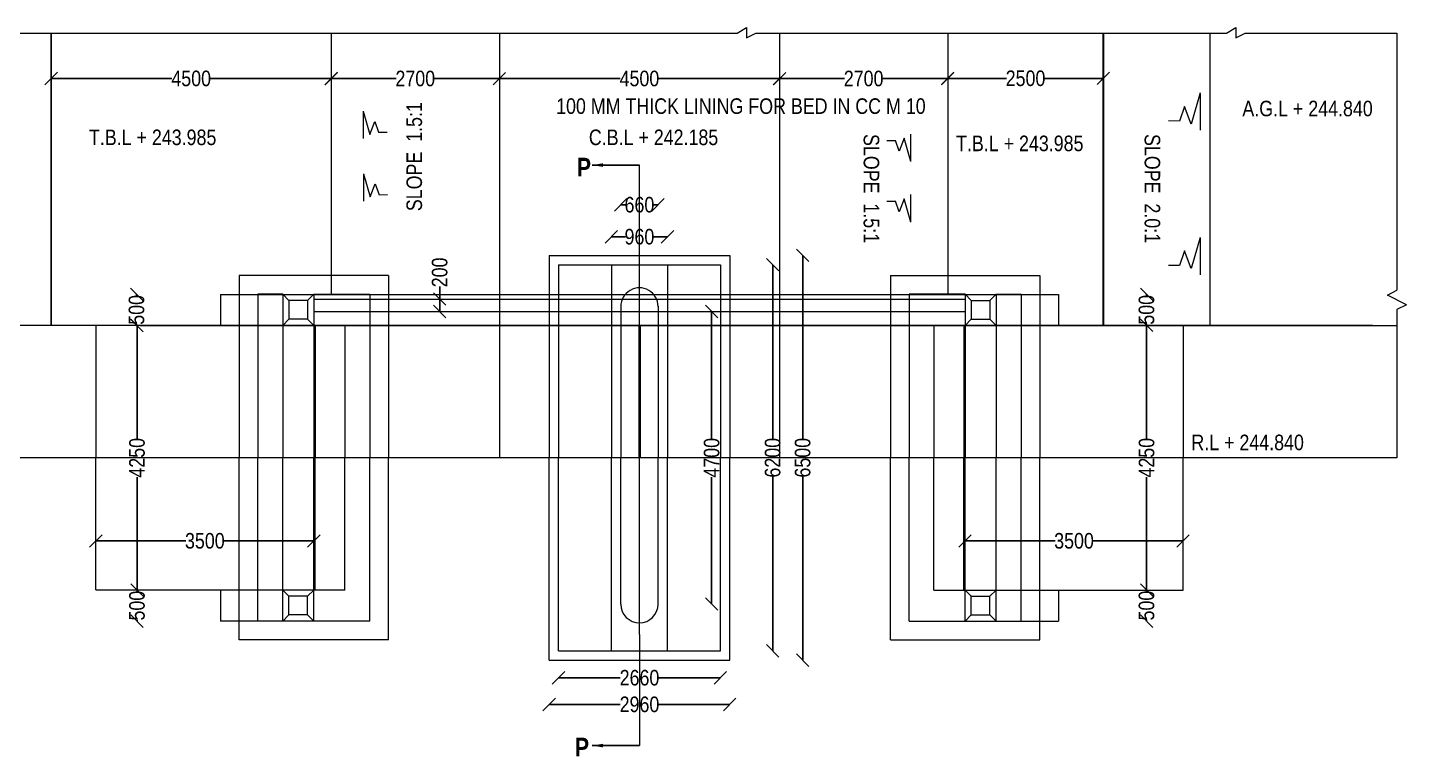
# Model space of a CAD drawing. Header units: millimetres. Extents: x 450481 to 511787, y -34722 to 10874.
# Drawn here: x 463968 to 486114, y -14082 to -2374 of the extents above; entities that cross this region are included whole.
import ezdxf

# ---------------------------------------------------------------- set-up
doc = ezdxf.new("R2010")
doc.units = ezdxf.units.MM
doc.header["$LTSCALE"] = 300
doc.header["$MEASUREMENT"] = 0
doc.layers.add('MAIN', color=7, linetype='Continuous')
doc.styles.add('ARIAL NARROW', font='ARIALN.TTF', dxfattribs={"height": 250})
doc.dimstyles.get("Standard").update_dxf_attribs({"dimtxt": 200, "dimasz": 200, "dimexe": 0.18, "dimexo": 0.0625, "dimgap": 0.09, "dimtad": 0, "dimdec": 0, "dimzin": 0, "dimdsep": 46, "dimtxsty": 'ARIAL NARROW', "dimcen": 0.0851, "dimdle": 0.1, "dimse1": 1, "dimse2": 1, "dimadec": 0, "dimazin": 0, "dimtfac": 1, "dimtdec": 0, "dimtofl": 0, "dimtmove": 0, "dimatfit": 3, "dimfxl": 1, "dimtolj": 1, "dimtzin": 0, "dimarcsym": 0})
doc.dimstyles.new('STANDARD$0', dxfattribs={"dimscale": 88.888889, "dimtxt": 0.02, "dimasz": 0.02, "dimexe": 0.05, "dimexo": 0.1, "dimgap": 0.002, "dimtad": 2, "dimdec": 0, "dimzin": 1, "dimdsep": 46, "dimtxsty": 'Standard', "dimcen": 0.09, "dimadec": 0, "dimazin": 0, "dimtfac": 1, "dimtdec": 4, "dimtofl": 0, "dimtmove": 0, "dimatfit": 3, "dimfxl": 1, "dimtolj": 1, "dimtzin": 1, "dimarcsym": 0})
doc.dimstyles.new('STANDARD$7', dxfattribs={"dimtxt": 2, "dimasz": 2, "dimexe": 1.25, "dimexo": 0.625, "dimtad": 1, "dimdec": 0, "dimlfac": 0.5, "dimdsep": 46, "dimtxsty": 'ARIAL NARROW', "dimcen": 2.5, "dimdle": 0.1, "dimse1": 1, "dimse2": 1, "dimadec": 0, "dimazin": 0, "dimtfac": 1, "dimtdec": 0, "dimtmove": 0, "dimatfit": 3, "dimfxl": 1, "dimtolj": 1, "dimtzin": 0, "dimarcsym": 0})

# ---------------------------------------------------------------- blocks, each defined once
blk = doc.blocks.new('_Oblique')
at = {"color": 0, "linetype": 'ByBlock', "lineweight": -2}
blk.add_line((-0.5, -0.5), (0.5, 0.5), dxfattribs=at)
blk = doc.blocks.new('*D26')
at = {"layer": 'Defpoints', "color": 0, "lineweight": 9, "transparency": 16777216}
for p in [(470164, -6735), (470587, -6735), (470164, -6935)]:
    blk.add_point(p, dxfattribs=at)
at = {"layer": 'MAIN', "color": 0, "lineweight": -2, "transparency": 16777216}
for p, q in [((470587, -6735), (470587, -6535)), ((470587, -6935), (470587, -6735))]:
    blk.add_line(p, q, dxfattribs=at)
at = {"layer": 'MAIN', "color": 0, "lineweight": -2, "transparency": 16777216, "xscale": 200, "yscale": 200, "zscale": 200}
for p, rotation in [((470587, -6735), 90), ((470587, -6935), 270)]:
    blk.add_blockref('_Oblique', p, dxfattribs=dict(at, rotation=rotation))
at = {"layer": 'MAIN', "color": 0, "lineweight": 9, "transparency": 16777216, "insert": (470587, -6307), "char_height": 250, "attachment_point": 5, "rotation": 90, "style": 'ARIAL NARROW'}
blk.add_mtext('\\A1;200', dxfattribs=at)
blk = doc.blocks.new('*D27')
at = {"layer": 'Defpoints', "color": 0, "lineweight": 9, "transparency": 16777216}
for p in [(479025, -9286), (482525, -9286), (479025, -10620)]:
    blk.add_point(p, dxfattribs=at)
at = {"layer": 'MAIN', "color": 0, "lineweight": -2, "transparency": 16777216}
for p, q in [((479025, -10620), (480470, -10620)), ((482526, -10620), (481081, -10620))]:
    blk.add_line(p, q, dxfattribs=at)
at = {"layer": 'MAIN', "color": 0, "lineweight": -2, "transparency": 16777216, "xscale": 200, "yscale": 200, "zscale": 200, "rotation": 180}
blk.add_blockref('_Oblique', (479025, -10620), dxfattribs=at)
at = {"layer": 'MAIN', "color": 0, "lineweight": -2, "transparency": 16777216, "xscale": 200, "yscale": 200, "zscale": 200}
blk.add_blockref('_Oblique', (482525, -10620), dxfattribs=at)
at = {"layer": 'MAIN', "color": 0, "lineweight": 9, "transparency": 16777216, "insert": (480775, -10620), "char_height": 250, "attachment_point": 5, "style": 'ARIAL NARROW'}
blk.add_mtext('\\A1;3500', dxfattribs=at)
blk = doc.blocks.new('*D28')
at = {"layer": 'Defpoints', "color": 0, "lineweight": 9, "transparency": 16777216}
for p in [(466083, -7160), (465726, -11410), (466083, -11410)]:
    blk.add_point(p, dxfattribs=at)
at = {"layer": 'MAIN', "color": 0, "lineweight": -2, "transparency": 16777216}
for p, q in [((465726, -7160), (465726, -8975)), ((465726, -11410), (465726, -9595))]:
    blk.add_line(p, q, dxfattribs=at)
at = {"layer": 'MAIN', "color": 0, "lineweight": -2, "transparency": 16777216, "xscale": 200, "yscale": 200, "zscale": 200}
for p, rotation in [((465726, -7160), 90), ((465726, -11410), 270)]:
    blk.add_blockref('_Oblique', p, dxfattribs=dict(at, rotation=rotation))
at = {"layer": 'MAIN', "color": 0, "lineweight": 9, "transparency": 16777216, "insert": (465726, -9285), "char_height": 250, "attachment_point": 5, "rotation": 90, "style": 'ARIAL NARROW'}
blk.add_mtext('\\A1;4250', dxfattribs=at)
blk = doc.blocks.new('*D29')
at = {"layer": 'Defpoints', "color": 0, "lineweight": 9, "transparency": 16777216}
for p in [(464569, -11410), (464569, -11910), (465726, -11910)]:
    blk.add_point(p, dxfattribs=at)
at = {"layer": 'MAIN', "color": 0, "lineweight": -2, "transparency": 16777216}
for p, q in [((465726, -11410), (465726, -11433)), ((465726, -11910), (465726, -11886))]:
    blk.add_line(p, q, dxfattribs=at)
at = {"layer": 'MAIN', "color": 0, "lineweight": -2, "transparency": 16777216, "xscale": 200, "yscale": 200, "zscale": 200}
for p, rotation in [((465726, -11410), 90), ((465726, -11910), 270)]:
    blk.add_blockref('_Oblique', p, dxfattribs=dict(at, rotation=rotation))
at = {"layer": 'MAIN', "color": 0, "lineweight": 9, "transparency": 16777216, "insert": (465726, -11660), "char_height": 250, "attachment_point": 5, "rotation": 90, "style": 'ARIAL NARROW'}
blk.add_mtext('\\A1;500', dxfattribs=at)
blk = doc.blocks.new('*D30')
at = {"layer": 'Defpoints', "color": 0, "lineweight": 9, "transparency": 16777216}
for p in [(464562, -6659), (464562, -7159), (465719, -7159)]:
    blk.add_point(p, dxfattribs=at)
at = {"layer": 'MAIN', "color": 0, "lineweight": -2, "transparency": 16777216}
for p, q in [((465719, -6659), (465719, -6683)), ((465719, -7159), (465719, -7135))]:
    blk.add_line(p, q, dxfattribs=at)
at = {"layer": 'MAIN', "color": 0, "lineweight": -2, "transparency": 16777216, "xscale": 200, "yscale": 200, "zscale": 200}
for p, rotation in [((465719, -6659), 90), ((465719, -7159), 270)]:
    blk.add_blockref('_Oblique', p, dxfattribs=dict(at, rotation=rotation))
at = {"layer": 'MAIN', "color": 0, "lineweight": 9, "transparency": 16777216, "insert": (465719, -6909), "char_height": 250, "attachment_point": 5, "rotation": 90, "style": 'ARIAL NARROW'}
blk.add_mtext('\\A1;500', dxfattribs=at)
blk = doc.blocks.new('*D31')
at = {"layer": 'Defpoints', "color": 0, "lineweight": 9, "transparency": 16777216}
for p in [(482298, -7159), (481941, -11409), (482298, -11409)]:
    blk.add_point(p, dxfattribs=at)
at = {"layer": 'MAIN', "color": 0, "lineweight": -2, "transparency": 16777216}
for p, q in [((481941, -7159), (481941, -8974)), ((481941, -11409), (481941, -9594))]:
    blk.add_line(p, q, dxfattribs=at)
at = {"layer": 'MAIN', "color": 0, "lineweight": -2, "transparency": 16777216, "xscale": 200, "yscale": 200, "zscale": 200}
for p, rotation in [((481941, -7159), 90), ((481941, -11409), 270)]:
    blk.add_blockref('_Oblique', p, dxfattribs=dict(at, rotation=rotation))
at = {"layer": 'MAIN', "color": 0, "lineweight": 9, "transparency": 16777216, "insert": (481941, -9284), "char_height": 250, "attachment_point": 5, "rotation": 90, "style": 'ARIAL NARROW'}
blk.add_mtext('\\A1;4250', dxfattribs=at)
blk = doc.blocks.new('*D32')
at = {"layer": 'Defpoints', "color": 0, "lineweight": 9, "transparency": 16777216}
for p in [(480782, -11409), (480782, -11909), (481940, -11909)]:
    blk.add_point(p, dxfattribs=at)
at = {"layer": 'MAIN', "color": 0, "lineweight": -2, "transparency": 16777216}
for p, q in [((481940, -11409), (481940, -11433)), ((481940, -11909), (481940, -11885))]:
    blk.add_line(p, q, dxfattribs=at)
at = {"layer": 'MAIN', "color": 0, "lineweight": -2, "transparency": 16777216, "xscale": 200, "yscale": 200, "zscale": 200}
for p, rotation in [((481940, -11409), 90), ((481940, -11909), 270)]:
    blk.add_blockref('_Oblique', p, dxfattribs=dict(at, rotation=rotation))
at = {"layer": 'MAIN', "color": 0, "lineweight": 9, "transparency": 16777216, "insert": (481940, -11659), "char_height": 250, "attachment_point": 5, "rotation": 90, "style": 'ARIAL NARROW'}
blk.add_mtext('\\A1;500', dxfattribs=at)
blk = doc.blocks.new('*D33')
at = {"layer": 'Defpoints', "color": 0, "lineweight": 9, "transparency": 16777216}
for p in [(480782, -6658), (480782, -7158), (481940, -7158)]:
    blk.add_point(p, dxfattribs=at)
at = {"layer": 'MAIN', "color": 0, "lineweight": -2, "transparency": 16777216}
for p, q in [((481940, -6658), (481940, -6682)), ((481940, -7159), (481940, -7135))]:
    blk.add_line(p, q, dxfattribs=at)
at = {"layer": 'MAIN', "color": 0, "lineweight": -2, "transparency": 16777216, "xscale": 200, "yscale": 200, "zscale": 200}
for p, rotation in [((481940, -6658), 90), ((481940, -7158), 270)]:
    blk.add_blockref('_Oblique', p, dxfattribs=dict(at, rotation=rotation))
at = {"layer": 'MAIN', "color": 0, "lineweight": 9, "transparency": 16777216, "insert": (481940, -6908), "char_height": 250, "attachment_point": 5, "rotation": 90, "style": 'ARIAL NARROW'}
blk.add_mtext('\\A1;500', dxfattribs=at)
blk = doc.blocks.new('*D34')
at = {"layer": 'Defpoints', "color": 0, "lineweight": 9, "transparency": 16777216}
for p in [(472496, -12386), (475096, -12386), (475096, -12819)]:
    blk.add_point(p, dxfattribs=at)
at = {"layer": 'MAIN', "color": 0, "lineweight": -2, "transparency": 16777216}
for p, q in [((472496, -12819), (473488, -12819)), ((475096, -12819), (474103, -12819))]:
    blk.add_line(p, q, dxfattribs=at)
at = {"layer": 'MAIN', "color": 0, "lineweight": -2, "transparency": 16777216, "xscale": 200, "yscale": 200, "zscale": 200, "rotation": 180}
blk.add_blockref('_Oblique', (472496, -12819), dxfattribs=at)
at = {"layer": 'MAIN', "color": 0, "lineweight": -2, "transparency": 16777216, "xscale": 200, "yscale": 200, "zscale": 200}
blk.add_blockref('_Oblique', (475096, -12819), dxfattribs=at)
at = {"layer": 'MAIN', "color": 0, "lineweight": 9, "transparency": 16777216, "insert": (473796, -12819), "char_height": 250, "attachment_point": 5, "style": 'ARIAL NARROW'}
blk.add_mtext('\\A1;2660', dxfattribs=at)
blk = doc.blocks.new('*D35')
at = {"layer": 'Defpoints', "color": 0, "lineweight": 9, "transparency": 16777216}
for p in [(472346, -12536), (475246, -12536), (475246, -13247)]:
    blk.add_point(p, dxfattribs=at)
at = {"layer": 'MAIN', "color": 0, "lineweight": -2, "transparency": 16777216}
for p, q in [((472346, -13247), (473488, -13247)), ((475246, -13247), (474103, -13247))]:
    blk.add_line(p, q, dxfattribs=at)
at = {"layer": 'MAIN', "color": 0, "lineweight": -2, "transparency": 16777216, "xscale": 200, "yscale": 200, "zscale": 200, "rotation": 180}
blk.add_blockref('_Oblique', (472346, -13247), dxfattribs=at)
at = {"layer": 'MAIN', "color": 0, "lineweight": -2, "transparency": 16777216, "xscale": 200, "yscale": 200, "zscale": 200}
blk.add_blockref('_Oblique', (475246, -13247), dxfattribs=at)
at = {"layer": 'MAIN', "color": 0, "lineweight": 9, "transparency": 16777216, "insert": (473796, -13247), "char_height": 250, "attachment_point": 5, "style": 'ARIAL NARROW'}
blk.add_mtext('\\A1;2960', dxfattribs=at)
blk = doc.blocks.new('*D36')
at = {"layer": 'Defpoints', "color": 0, "lineweight": 9, "transparency": 16777216}
for p in [(474599, -6935), (474299, -11635), (474955, -11635)]:
    blk.add_point(p, dxfattribs=at)
at = {"layer": 'MAIN', "color": 0, "lineweight": -2, "transparency": 16777216}
for p, q in [((474955, -6935), (474955, -8975)), ((474955, -11635), (474955, -9595))]:
    blk.add_line(p, q, dxfattribs=at)
at = {"layer": 'MAIN', "color": 0, "lineweight": -2, "transparency": 16777216, "xscale": 200, "yscale": 200, "zscale": 200}
for p, rotation in [((474955, -6935), 90), ((474955, -11635), 270)]:
    blk.add_blockref('_Oblique', p, dxfattribs=dict(at, rotation=rotation))
at = {"layer": 'MAIN', "color": 0, "lineweight": 9, "transparency": 16777216, "insert": (474955, -9285), "char_height": 250, "attachment_point": 5, "rotation": 90, "style": 'ARIAL NARROW'}
blk.add_mtext('\\A1;4700', dxfattribs=at)
blk = doc.blocks.new('*D37')
at = {"layer": 'Defpoints', "color": 0, "lineweight": 9, "transparency": 16777216}
for p in [(475395, -6184), (475396, -12385), (475935, -12385)]:
    blk.add_point(p, dxfattribs=at)
at = {"layer": 'MAIN', "color": 0, "lineweight": -2, "transparency": 16777216}
for p, q in [((475935, -6184), (475935, -8978)), ((475935, -12385), (475935, -9591))]:
    blk.add_line(p, q, dxfattribs=at)
at = {"layer": 'MAIN', "color": 0, "lineweight": -2, "transparency": 16777216, "xscale": 200, "yscale": 200, "zscale": 200}
for p, rotation in [((475935, -6184), 90), ((475935, -12385), 270)]:
    blk.add_blockref('_Oblique', p, dxfattribs=dict(at, rotation=rotation))
at = {"layer": 'MAIN', "color": 0, "lineweight": 9, "transparency": 16777216, "insert": (475935, -9284), "char_height": 250, "attachment_point": 5, "rotation": 90, "style": 'ARIAL NARROW'}
blk.add_mtext('\\A1;6200', dxfattribs=at)
blk = doc.blocks.new('*D38')
at = {"layer": 'Defpoints', "color": 0, "lineweight": 9, "transparency": 16777216}
for p in [(475545, -6034), (475546, -12535), (476417, -12535)]:
    blk.add_point(p, dxfattribs=at)
at = {"layer": 'MAIN', "color": 0, "lineweight": -2, "transparency": 16777216}
for p, q in [((476417, -6034), (476417, -8978)), ((476417, -12535), (476417, -9591))]:
    blk.add_line(p, q, dxfattribs=at)
at = {"layer": 'MAIN', "color": 0, "lineweight": -2, "transparency": 16777216, "xscale": 200, "yscale": 200, "zscale": 200}
for p, rotation in [((476417, -6034), 90), ((476417, -12535), 270)]:
    blk.add_blockref('_Oblique', p, dxfattribs=dict(at, rotation=rotation))
at = {"layer": 'MAIN', "color": 0, "lineweight": 9, "transparency": 16777216, "insert": (476417, -9284), "char_height": 250, "attachment_point": 5, "rotation": 90, "style": 'ARIAL NARROW'}
blk.add_mtext('\\A1;6500', dxfattribs=at)
blk = doc.blocks.new('*D39')
at = {"layer": 'Defpoints', "color": 0, "lineweight": 9, "transparency": 16777216}
for p in [(474245, -5735), (473345, -6185), (474245, -6185)]:
    blk.add_point(p, dxfattribs=at)
at = {"layer": 'MAIN', "color": 0, "lineweight": -2, "transparency": 16777216}
for p, q in [((473345, -5735), (473569, -5735)), ((474246, -5735), (474022, -5735))]:
    blk.add_line(p, q, dxfattribs=at)
at = {"layer": 'MAIN', "color": 0, "lineweight": -2, "transparency": 16777216, "xscale": 200, "yscale": 200, "zscale": 200, "rotation": 180}
blk.add_blockref('_Oblique', (473345, -5735), dxfattribs=at)
at = {"layer": 'MAIN', "color": 0, "lineweight": -2, "transparency": 16777216, "xscale": 200, "yscale": 200, "zscale": 200}
blk.add_blockref('_Oblique', (474245, -5735), dxfattribs=at)
at = {"layer": 'MAIN', "color": 0, "lineweight": 9, "transparency": 16777216, "insert": (473795, -5735), "char_height": 250, "attachment_point": 5, "style": 'ARIAL NARROW'}
blk.add_mtext('\\A1;960', dxfattribs=at)
blk = doc.blocks.new('*D52')
at = {"layer": 'Defpoints', "color": 0, "lineweight": 9, "transparency": 16777216}
for p in [(474095, -5221), (473495, -6855), (474095, -6935)]:
    blk.add_point(p, dxfattribs=at)
at = {"layer": 'MAIN', "color": 0, "lineweight": -2, "transparency": 16777216}
for p, q in [((473495, -5221), (473569, -5221)), ((474096, -5221), (474022, -5221))]:
    blk.add_line(p, q, dxfattribs=at)
at = {"layer": 'MAIN', "color": 0, "lineweight": -2, "transparency": 16777216, "xscale": 200, "yscale": 200, "zscale": 200, "rotation": 180}
blk.add_blockref('_Oblique', (473495, -5221), dxfattribs=at)
at = {"layer": 'MAIN', "color": 0, "lineweight": -2, "transparency": 16777216, "xscale": 200, "yscale": 200, "zscale": 200}
blk.add_blockref('_Oblique', (474095, -5221), dxfattribs=at)
at = {"layer": 'MAIN', "color": 0, "lineweight": 9, "transparency": 16777216, "insert": (473795, -5221), "char_height": 250, "attachment_point": 5, "style": 'ARIAL NARROW'}
blk.add_mtext('\\A1;660', dxfattribs=at)
blk = doc.blocks.new('*D47')
at = {"layer": 'Defpoints', "color": 0, "lineweight": 9, "transparency": 16777216}
for p in [(465065, -9286), (468565, -9286), (468565, -10620)]:
    blk.add_point(p, dxfattribs=at)
at = {"layer": 'MAIN', "color": 0, "lineweight": -2, "transparency": 16777216}
for p, q in [((465065, -10620), (466510, -10620)), ((468566, -10620), (467121, -10620))]:
    blk.add_line(p, q, dxfattribs=at)
at = {"layer": 'MAIN', "color": 0, "lineweight": -2, "transparency": 16777216, "xscale": 200, "yscale": 200, "zscale": 200, "rotation": 180}
blk.add_blockref('_Oblique', (465065, -10620), dxfattribs=at)
at = {"layer": 'MAIN', "color": 0, "lineweight": -2, "transparency": 16777216, "xscale": 200, "yscale": 200, "zscale": 200}
blk.add_blockref('_Oblique', (468565, -10620), dxfattribs=at)
at = {"layer": 'MAIN', "color": 0, "lineweight": 9, "transparency": 16777216, "insert": (466815, -10620), "char_height": 250, "attachment_point": 5, "style": 'ARIAL NARROW'}
blk.add_mtext('\\A1;3500', dxfattribs=at)
blk = doc.blocks.new('*D48')
at = {"layer": 'Defpoints', "color": 0, "lineweight": 9, "transparency": 16777216}
for p in [(471545, -3194), (476045, -3194), (476045, -3482)]:
    blk.add_point(p, dxfattribs=at)
at = {"layer": 'MAIN', "color": 0, "lineweight": -2, "transparency": 16777216}
for p, q in [((471545, -3194), (473485, -3194)), ((476046, -3194), (474105, -3194))]:
    blk.add_line(p, q, dxfattribs=at)
at = {"layer": 'MAIN', "color": 0, "lineweight": -2, "transparency": 16777216, "xscale": 200, "yscale": 200, "zscale": 200, "rotation": 180}
blk.add_blockref('_Oblique', (471545, -3194), dxfattribs=at)
at = {"layer": 'MAIN', "color": 0, "lineweight": -2, "transparency": 16777216, "xscale": 200, "yscale": 200, "zscale": 200}
blk.add_blockref('_Oblique', (476045, -3194), dxfattribs=at)
at = {"layer": 'MAIN', "color": 0, "lineweight": 9, "transparency": 16777216, "insert": (473795, -3194), "char_height": 250, "attachment_point": 5, "style": 'ARIAL NARROW'}
blk.add_mtext('\\A1;4500', dxfattribs=at)
blk = doc.blocks.new('*D49')
at = {"layer": 'Defpoints', "color": 0, "lineweight": 9, "transparency": 16777216}
for p in [(476046, -3194), (478746, -3194), (478746, -3194)]:
    blk.add_point(p, dxfattribs=at)
at = {"layer": 'MAIN', "color": 0, "lineweight": -2, "transparency": 16777216}
for p, q in [((476045, -3194), (477088, -3194)), ((478746, -3194), (477703, -3194))]:
    blk.add_line(p, q, dxfattribs=at)
at = {"layer": 'MAIN', "color": 0, "lineweight": -2, "transparency": 16777216, "xscale": 200, "yscale": 200, "zscale": 200, "rotation": 180}
blk.add_blockref('_Oblique', (476046, -3194), dxfattribs=at)
at = {"layer": 'MAIN', "color": 0, "lineweight": -2, "transparency": 16777216, "xscale": 200, "yscale": 200, "zscale": 200}
blk.add_blockref('_Oblique', (478746, -3194), dxfattribs=at)
at = {"layer": 'MAIN', "color": 0, "lineweight": 9, "transparency": 16777216, "insert": (477396, -3194), "char_height": 250, "attachment_point": 5, "style": 'ARIAL NARROW'}
blk.add_mtext('\\A1;2700', dxfattribs=at)
blk = doc.blocks.new('*D50')
at = {"layer": 'Defpoints', "color": 0, "lineweight": 9, "transparency": 16777216}
for p in [(478746, -3190), (481246, -3190), (481246, -3190)]:
    blk.add_point(p, dxfattribs=at)
at = {"layer": 'MAIN', "color": 0, "lineweight": -2, "transparency": 16777216}
for p, q in [((478745, -3190), (479688, -3190)), ((481246, -3190), (480303, -3190))]:
    blk.add_line(p, q, dxfattribs=at)
at = {"layer": 'MAIN', "color": 0, "lineweight": -2, "transparency": 16777216, "xscale": 200, "yscale": 200, "zscale": 200, "rotation": 180}
blk.add_blockref('_Oblique', (478746, -3190), dxfattribs=at)
at = {"layer": 'MAIN', "color": 0, "lineweight": -2, "transparency": 16777216, "xscale": 200, "yscale": 200, "zscale": 200}
blk.add_blockref('_Oblique', (481246, -3190), dxfattribs=at)
at = {"layer": 'MAIN', "color": 0, "lineweight": 9, "transparency": 16777216, "insert": (479996, -3190), "char_height": 250, "attachment_point": 5, "style": 'ARIAL NARROW'}
blk.add_mtext('\\A1;2500', dxfattribs=at)
blk = doc.blocks.new('*D51')
at = {"layer": 'Defpoints', "color": 0, "lineweight": 9, "transparency": 16777216}
for p in [(464347, -3193), (464347, -3193), (468846, -3193)]:
    blk.add_point(p, dxfattribs=at)
at = {"layer": 'MAIN', "color": 0, "lineweight": -2, "transparency": 16777216}
for p, q in [((464347, -3193), (466286, -3193)), ((468846, -3193), (466906, -3193))]:
    blk.add_line(p, q, dxfattribs=at)
at = {"layer": 'MAIN', "color": 0, "lineweight": -2, "transparency": 16777216, "xscale": 200, "yscale": 200, "zscale": 200, "rotation": 180}
blk.add_blockref('_Oblique', (464347, -3193), dxfattribs=at)
at = {"layer": 'MAIN', "color": 0, "lineweight": -2, "transparency": 16777216, "xscale": 200, "yscale": 200, "zscale": 200}
blk.add_blockref('_Oblique', (468846, -3193), dxfattribs=at)
at = {"layer": 'MAIN', "color": 0, "lineweight": 9, "transparency": 16777216, "insert": (466596, -3193), "char_height": 250, "attachment_point": 5, "style": 'ARIAL NARROW'}
blk.add_mtext('\\A1;4500', dxfattribs=at)
blk = doc.blocks.new('*D67')
at = {"layer": 'Defpoints', "color": 0, "lineweight": 9, "transparency": 16777216}
for p in [(468845, -3194), (468845, -3194), (471545, -3194)]:
    blk.add_point(p, dxfattribs=at)
at = {"layer": 'MAIN', "color": 0, "lineweight": -2, "transparency": 16777216}
for p, q in [((468845, -3194), (469888, -3194)), ((471545, -3194), (470503, -3194))]:
    blk.add_line(p, q, dxfattribs=at)
at = {"layer": 'MAIN', "color": 0, "lineweight": -2, "transparency": 16777216, "xscale": 200, "yscale": 200, "zscale": 200, "rotation": 180}
blk.add_blockref('_Oblique', (468845, -3194), dxfattribs=at)
at = {"layer": 'MAIN', "color": 0, "lineweight": -2, "transparency": 16777216, "xscale": 200, "yscale": 200, "zscale": 200}
blk.add_blockref('_Oblique', (471545, -3194), dxfattribs=at)
at = {"layer": 'MAIN', "color": 0, "lineweight": 9, "transparency": 16777216, "insert": (470195, -3194), "char_height": 250, "attachment_point": 5, "style": 'ARIAL NARROW'}
blk.add_mtext('\\A1;2700', dxfattribs=at)

msp = doc.modelspace()

# ---------------------------------------------------------------- linework, layer by layer
at = {"layer": 'MAIN', "color": 0, "lineweight": 9}
for p, q in [((475366.2, -2463), (475516.2, -2374.4)), ((475516.2, -2374.4), (475516.2, -2539.5)), ((483221.6, -2463), (483371.6, -2374.4)), ((483371.6, -2374.4), (483371.6, -2539.5)), ((463285.6, -2463), (475366.2, -2463)), ((464346.6, -2461.5), (464346.5, -7158.8)), ((464346.6, -7159.2), (464346.6, -2461.8)), ((468845, -2463), (468844.7, -6658)), ((471545.4, -2463), (471545.4, -9285.5)), ((475516.2, -2539.5), (475666.2, -2463)), ((475666.2, -2463), (483221.6, -2463)), ((476045.4, -2463), (476045.4, -9285.5)), ((478745.9, -2463), (478746.2, -6658)), ((481245.6, -2458.6), (481245.7, -7155.5)), ((481245.7, -7159.5), (481245.7, -2462.1)), ((481245.8, -2460.8), (481245.9, -7157.7)), ((482955.8, -2460.8), (482955.9, -7157.6)), ((483371.6, -2539.5), (483521.6, -2463)), ((483521.6, -2463), (485961.9, -2463.1)), ((485961.9, -2462.7), (485961.9, -6593.6)), ((482802.8, -3425.3), (482658.1, -3923.6)), ((482799.1, -3437.8), (482799.1, -4024.1)), ((469357.2, -3718.6), (469465.7, -4092.3)), ((469357.2, -3718.6), (469357.2, -4158.3)), ((482551.1, -3641.8), (482471.1, -3875.2)), ((482658.1, -3923.6), (482551.1, -3641.8)), ((469465.7, -4092.3), (469545.9, -3880.9)), ((469545.9, -3880.9), (469605.9, -4056)), ((482471.1, -3875.2), (482290, -3873.7)), ((469605.9, -4056), (469741.7, -4054.9)), ((477770.6, -4187.6), (477906.4, -4186.5)), ((477966.4, -4361.6), (477906.4, -4186.5)), ((478046.6, -4150.2), (477966.4, -4361.6)), ((478155.1, -4523.9), (478046.6, -4150.2)), ((478155.1, -4523.9), (478155.1, -4084.2)), ((473795.4, -12124.5), (473795.4, -4583.2)), ((469363.7, -4721.2), (469363.7, -5160.9)), ((469363.7, -4721.2), (469472.2, -5094.9)), ((469472.2, -5094.9), (469552.5, -4883.5)), ((469552.5, -4883.5), (469612.5, -5058.6)), ((469612.5, -5058.6), (469748.3, -5057.5)), ((478155.1, -5497.8), (478155.1, -5058.1)), ((477770.6, -5161.5), (477906.4, -5160.4)), ((477966.4, -5335.5), (477906.4, -5160.4)), ((478046.6, -5124.2), (477966.4, -5335.5)), ((478155.1, -5497.8), (478046.6, -5124.2)), ((482802.8, -5745.7), (482658.1, -6243.9)), ((482551.1, -5962.1), (482471.1, -6195.5)), ((482658.1, -6243.9), (482551.1, -5962.1)), ((482799.1, -5758.2), (482799.1, -6344.4)), ((472345.8, -6035.5), (472345.7, -9285)), ((472345.8, -6035.5), (472346.3, -6035)), ((472346.3, -6035), (473795.4, -6035.1)), ((472495.8, -6185.5), (472495.7, -9285)), ((472496.3, -6185), (473795.4, -6185.1)), ((473345.5, -6185.1), (473345.4, -9285)), ((473795.4, -6035.1), (475244.6, -6035.1)), ((473795.4, -6185.1), (475094.6, -6185.1)), ((474245.4, -6185.1), (474245.4, -9285.1)), ((475095.1, -6185.6), (475095.2, -9285)), ((475245.1, -6035.6), (475245.2, -9285)), ((482471.1, -6195.5), (482290, -6194)), ((467365.5, -6358.5), (467365.3, -9282.5)), ((469765.5, -6358), (467366, -6358)), ((469766, -6358.5), (469765.8, -9282.6)), ((477824.8, -6358.5), (477825, -9282.6)), ((477825.3, -6358), (480224.8, -6358)), ((480225.3, -6358.5), (480225.5, -9282.5)), ((485810.2, -6670.9), (485961.9, -6593.6)), ((467065.7, -6659.4), (480524.7, -6660.3)), ((467065.7, -6659.4), (467065.7, -7160.3)), ((467066.2, -6660.3), (467065.7, -6660.8)), ((467666.1, -6657.9), (467665.9, -9282.5)), ((468065.6, -6658), (467666.1, -6658)), ((468065.6, -6658), (468065.4, -9282.4)), ((468165.6, -6758.5), (468065.6, -6658)), ((468165.6, -6758.5), (468165.6, -7057.5)), ((468465.1, -6758), (468166.1, -6758)), ((468465.6, -6758.5), (468565.6, -6658)), ((468465.6, -6758.5), (468465.6, -7057.5)), ((468565.6, -6658), (468565.4, -9282.5)), ((468565.4, -6734.8), (479025.4, -6735.1)), ((468565.6, -6658), (469466, -6658)), ((469466, -6658), (469465.8, -9282.6)), ((473495.5, -6855), (473495.4, -9285.1)), ((474095.4, -6849.8), (474095.4, -9285.1)), ((478124.9, -6658), (478125, -9282.6)), ((479025.2, -6658), (478124.9, -6658)), ((479025.2, -6658), (479025.4, -9282.5)), ((479125.2, -6758.5), (479025.2, -6658)), ((479125.2, -6758.5), (479125.3, -7057.5)), ((479125.7, -6758), (479424.7, -6758)), ((479425.2, -6758.5), (479525.2, -6658)), ((479425.2, -6758.5), (479425.3, -7057.5)), ((479525.2, -6658), (479924.8, -6658)), ((479525.2, -6658), (479525.4, -9282.4)), ((479924.8, -6657.9), (479925, -9282.5)), ((480524.7, -6660.3), (480525.2, -6660.8)), ((480525.2, -6660.8), (480525.2, -7160.3)), ((486113.6, -6825.5), (485810.2, -6670.9)), ((486113.6, -6825.7), (485961.8, -6902.9)), ((468166.1, -7058), (468065.6, -7157.4)), ((468465.1, -7058), (468166.1, -7058)), ((468465.6, -7057.5), (468565.6, -7157.5)), ((468565.4, -6934.8), (479025.4, -6935.1)), ((479125.3, -7057.5), (479025.3, -7157.5)), ((479125.8, -7058), (479424.8, -7058)), ((479424.8, -7058), (479525.3, -7157.4)), ((485961.8, -6902.9), (485961.9, -9285.5)), ((485569.8, -7159.7), (459563.3, -7160.3)), ((465065.2, -7159), (465065.1, -9282.9)), ((465771.4, -7159.3), (485961.8, -7160.7)), ((468585.6, -7158), (468585.4, -9282.5)), ((469065.6, -7158), (469065.4, -9282.5)), ((473785.4, -7160.1), (473785.4, -9285.1)), ((473805.4, -7160.1), (473805.4, -9285.1)), ((478525.3, -7158), (478525.4, -9282.5)), ((479005.3, -7158), (479005.4, -9282.5)), ((482525.7, -7159), (482525.7, -9282.9)), ((485961.9, -9285.5), (459563.4, -9285.5)), ((465065.3, -11408), (465065.1, -9284.1)), ((467365.5, -12209.4), (467365.3, -9284.7)), ((467666.1, -11909.3), (467665.9, -9284.7)), ((468065.6, -11909.4), (468065.4, -9284.9)), ((468565.6, -11909.4), (468565.4, -9284.9)), ((468585.6, -11409.4), (468585.4, -9284.9)), ((469065.6, -11409.4), (469065.4, -9284.9)), ((469466, -11909.4), (469465.8, -9284.8)), ((469766, -12209.4), (469765.8, -9284.8)), ((472345.8, -12535.9), (472345.7, -9285.9)), ((472495.8, -12385.9), (472495.7, -9285.9)), ((473345.4, -12385.8), (473345.4, -9285.8)), ((473495.4, -11635.8), (473495.4, -9285.8)), ((474095.4, -11635.8), (474095.4, -9285.8)), ((474245.4, -12385.8), (474245.4, -9285.8)), ((475095.1, -12385.9), (475095.2, -9285.9)), ((475245.1, -12535.9), (475245.2, -9285.9)), ((477824.8, -12209.4), (477825, -9284.8)), ((478124.9, -11909.4), (478125, -9284.8)), ((478525.3, -11409.4), (478525.4, -9284.9)), ((479005.3, -11409.4), (479005.4, -9284.9)), ((479025.2, -11909.4), (479025.4, -9284.9)), ((479525.2, -11909.4), (479525.4, -9284.9)), ((479924.8, -11909.3), (479925, -9284.7)), ((480225.3, -12209.4), (480225.5, -9284.7)), ((482525.6, -11409.7), (482525.7, -9284.1)), ((485569.9, -9282.4), (485569.4, -9282.9)), ((469065.6, -11409.4), (465065.3, -11409.7)), ((467065.8, -11409.5), (467065.8, -11909.4)), ((468166.1, -11509.4), (468065.6, -11409.9)), ((468165.6, -11808.9), (468165.6, -11509.9)), ((468465.1, -11509.4), (468166.1, -11509.4)), ((468465.6, -11509.9), (468565.6, -11409.9)), ((468465.6, -11808.9), (468465.6, -11509.9)), ((478525.3, -11409.4), (482525.6, -11409.7)), ((479125.3, -11509.9), (479025.3, -11409.9)), ((479125.2, -11808.9), (479125.3, -11509.9)), ((479125.8, -11509.4), (479424.8, -11509.4)), ((479424.8, -11509.4), (479525.3, -11409.9)), ((479425.2, -11808.9), (479425.3, -11509.9)), ((480525.1, -11409.5), (480525, -11909.4)), ((469465.9, -11909.4), (467065.8, -11909.4)), ((468165.6, -11808.9), (468065.6, -11909.4)), ((468465.1, -11809.4), (468166.1, -11809.4)), ((468465.6, -11808.9), (468565.6, -11909.4)), ((478125, -11909.4), (480525, -11909.4)), ((479125.2, -11808.9), (479025.2, -11909.4)), ((479125.7, -11809.4), (479424.7, -11809.4)), ((479425.2, -11808.9), (479525.2, -11909.4)), ((473795.4, -12124.5), (473795.4, -13908)), ((469766, -12209.4), (467365.5, -12209.4)), ((472495.8, -12385.9), (473795.4, -12385.8)), ((473795.4, -12385.8), (475095.1, -12385.8)), ((477824.8, -12209.4), (480225.3, -12209.4)), ((472345.8, -12535.9), (473795.4, -12535.8)), ((473795.4, -12535.8), (475245.1, -12535.8))]:
    msp.add_line(p, q, dxfattribs=at)
for centre, radius, start, end in [((472496.3, -6185.5), 0.5, 89.99861, 179.99861), ((475094.6, -6185.6), 0.5, 0.00139, 89.99861), ((475244.6, -6035.6), 0.5, 0.00139, 89.99861), ((467366, -6358.5), 0.5, 89.99861, 180.00139), ((469765.5, -6358.5), 0.5, 359.99583, 89.99861), ((477825.3, -6358.5), 0.5, 90.00139, 180.00417), ((480224.8, -6358.5), 0.5, 359.99861, 90.00139), ((473795.5, -6855), 300, 359.99861, 179.99861), ((467366.1, -6658.5), 0.5, 89.99861, 180.00139), ((467666.1, -6658.5), 0.5, 89.99861, 180.00139), ((468166.1, -6758.5), 0.5, 89.99861, 179.99583), ((468465.1, -6758.5), 0.5, 359.99583, 89.99861), ((479125.7, -6758.5), 0.5, 90.00139, 180.00417), ((479424.7, -6758.5), 0.5, 0.00417, 90.00139), ((479924.8, -6658.5), 0.5, 359.99861, 90.00139), ((480224.8, -6658.5), 0.5, 359.99861, 90.00139), ((468166.1, -7057.5), 0.5, 179.99583, 269.99861), ((468465.1, -7057.5), 0.5, 269.99861, 359.99583), ((479125.8, -7057.5), 0.5, 180.00417, 270.00139), ((479424.8, -7057.5), 0.5, 270.00139, 0.00417), ((468166.1, -11509.9), 0.5, 90.00139, 180.00417), ((468465.1, -11509.9), 0.5, 0.00417, 90.00139), ((479125.8, -11509.9), 0.5, 89.99861, 179.99583), ((479424.8, -11509.9), 0.5, 359.99583, 89.99861), ((473795.4, -11635.8), 300, 180.00139, 0.00139), ((468166.1, -11808.9), 0.5, 180.00417, 270.00139), ((468465.1, -11808.9), 0.5, 270.00139, 0.00417), ((479125.7, -11808.9), 0.5, 179.99583, 269.99861), ((479424.7, -11808.9), 0.5, 269.99861, 359.99583)]:
    msp.add_arc(centre, radius, start, end, dxfattribs=at)

# ---------------------------------------------------------------- texts
at = {"layer": 'MAIN', "color": 0, "lineweight": 9, "style": 'ARIAL NARROW'}
for s, p in [('100 MM THICK LINING FOR BED IN CC M 10', (472457.1, -3761)), ('A.G.L + 244.840', (483478.7, -3799.3)), ('T.B.L + 243.985', (464954.1, -4262.5)), ('C.B.L + 242.185', (472983, -4262.5)), ('T.B.L + 243.985', (478880.7, -4359.9))]:
    msp.add_text(s, height=250, dxfattribs=at).set_placement(p)
msp.add_text('R.L + 244.840', height=250, rotation=360, dxfattribs=at).set_placement((482659.5, -9163.2))
at = {"layer": 'MAIN', "color": 0, "lineweight": 9, "char_height": 250, "attachment_point": 4, "style": 'ARIAL NARROW'}
for s, insert, rotation in [('SLOPE  1.5:1', (470179.9, -5323.7), 90), ('SLOPE  1.5:1', (477519.2, -4084.5), 270), ('SLOPE  2.0:1', (482032.1, -4084.5), 270)]:
    msp.add_mtext(s, dxfattribs=dict(at, insert=insert, rotation=rotation))
at = {"layer": 'MAIN', "color": 0, "lineweight": 9, "char_height": 300, "attachment_point": 4, "style": 'ARIAL NARROW'}
for insert in [(472788.5, -4616.2), (472757.1, -13932)]:
    msp.add_mtext('{\\fArial Narrow|b1|i0|c0|p34;P}', dxfattribs=dict(at, insert=insert))

# ---------------------------------------------------------------- dimensions: what is measured, and where the dimension line sits
at = {"layer": 'MAIN', "color": 0, "lineweight": 9}
for base, p1, p2, angle, dimstyle, override, picture, middle in [((464346.6, -3193), (468846.3, -3193.1), (464346.6, -3193), 180, 'STANDARD$0', {"dimscale": 1, "dimtxt": 250, "dimasz": 200, "dimexe": 0.18, "dimexo": 0.0625, "dimgap": 0.09, "dimtad": 0, "dimzin": 0, "dimtxsty": 'ARIAL NARROW', "dimblk1": 'Oblique', "dimblk2": 'Oblique', "dimsah": 1, "dimcen": 0.0851, "dimdle": 0.1, "dimse1": 1, "dimse2": 1, "dimtdec": 0, "dimtzin": 0}, '*D51', (466596.4, -3193)), ((468844.9, -3194.5), (471545.3, -3194.5), (468844.9, -3194.5), 180, 'STANDARD$0', {"dimscale": 1, "dimtxt": 250, "dimasz": 200, "dimexe": 0.18, "dimexo": 0.0625, "dimgap": 0.09, "dimtad": 0, "dimzin": 0, "dimtxsty": 'ARIAL NARROW', "dimblk1": 'Oblique', "dimblk2": 'Oblique', "dimsah": 1, "dimcen": 0.0851, "dimdle": 0.1, "dimse1": 1, "dimse2": 1, "dimtdec": 0, "dimtzin": 0}, '*D67', (470195.1, -3194.5)), ((470586.7, -6735.2), (470164.3, -6935.2), (470164.3, -6735.2), 90, 'Standard', {"dimtxt": 250, "dimblk1": 'Oblique', "dimblk2": 'Oblique', "dimsah": 1}, '*D26', (470586.7, -6307.2)), ((465719.3, -7159.2), (464561.9, -6659.3), (464561.9, -7159.2), 90, 'Standard', {"dimtxt": 250, "dimblk1": 'Oblique', "dimblk2": 'Oblique', "dimsah": 1}, '*D30', (465719.3, -6909.3)), ((481939.7, -7158.4), (480782.2, -6658.5), (480782.2, -7158.4), 90, 'Standard', {"dimtxt": 250, "dimblk1": 'Oblique', "dimblk2": 'Oblique', "dimsah": 1}, '*D33', (481939.7, -6908.5)), ((474954.7, -11634.9), (474598.6, -6934.9), (474298.6, -11634.9), 90, 'Standard', {"dimtxt": 250, "dimblk1": 'Oblique', "dimblk2": 'Oblique', "dimsah": 1}, '*D36', (474954.7, -9284.9)), ((465726.3, -11409.6), (466082.9, -7159.6), (466082.9, -11409.6), 90, 'Standard', {"dimtxt": 250, "dimblk1": 'Oblique', "dimblk2": 'Oblique', "dimsah": 1}, '*D28', (465726.3, -9284.6)), ((481941.4, -11408.8), (482298, -7158.8), (482298, -11408.8), 90, 'Standard', {"dimtxt": 250, "dimblk1": 'Oblique', "dimblk2": 'Oblique', "dimsah": 1}, '*D31', (481941.4, -9283.8)), ((468565.4, -10620.1), (465065.4, -9285.5), (468565.4, -9285.5), 180, 'Standard', {"dimtxt": 250, "dimblk1": 'Oblique', "dimblk2": 'Oblique', "dimsah": 1}, '*D47', (466815.4, -10620.1)), ((465726.3, -11909.5), (464568.9, -11409.6), (464568.8, -11909.5), 90, 'Standard', {"dimtxt": 250, "dimblk1": 'Oblique', "dimblk2": 'Oblique', "dimsah": 1}, '*D29', (465726.3, -11659.6)), ((481939.8, -11908.8), (480782.3, -11408.8), (480782.3, -11908.8), 90, 'Standard', {"dimtxt": 250, "dimblk1": 'Oblique', "dimblk2": 'Oblique', "dimsah": 1}, '*D32', (481939.8, -11658.8))]:
    dim = msp.add_linear_dim(base=base, p1=p1, p2=p2, angle=angle, dimstyle=dimstyle, override=override, dxfattribs=at)
    dim.commit()
    dim.dimension.update_dxf_attribs({"geometry": picture, "text_midpoint": middle})
for base, p1, p2, dimstyle, override, picture, middle in [((476045.4, -3194.5), (471545.4, -3194.5), (476045.4, -3482.5), 'STANDARD$0', {"dimscale": 1, "dimtxt": 250, "dimasz": 200, "dimexe": 0.18, "dimexo": 0.0625, "dimgap": 0.09, "dimtad": 0, "dimzin": 0, "dimtxsty": 'ARIAL NARROW', "dimblk1": 'Oblique', "dimblk2": 'Oblique', "dimsah": 1, "dimcen": 0.0851, "dimdle": 0.1, "dimse1": 1, "dimse2": 1, "dimtdec": 0, "dimtzin": 0}, '*D48', (473795.4, -3194.5)), ((478745.9536, -3194.4834), (476045.5391, -3194.4782), (478745.9536, -3194.4834), 'STANDARD$0', {"dimscale": 1, "dimtxt": 250, "dimasz": 200, "dimexe": 0.18, "dimexo": 0.0625, "dimgap": 0.09, "dimtad": 0, "dimzin": 0, "dimtxsty": 'ARIAL NARROW', "dimblk1": 'Oblique', "dimblk2": 'Oblique', "dimsah": 1, "dimcen": 0.0851, "dimdle": 0.1, "dimse1": 1, "dimse2": 1, "dimtdec": 0, "dimtzin": 0}, '*D49', (477395.7463, -3194.4834)), ((481245.6, -3190.1), (478745.5, -3190.2), (481245.6, -3190.1), 'STANDARD$0', {"dimscale": 1, "dimtxt": 250, "dimasz": 200, "dimexe": 0.18, "dimexo": 0.0625, "dimgap": 0.09, "dimtad": 0, "dimzin": 0, "dimtxsty": 'ARIAL NARROW', "dimblk1": 'Oblique', "dimblk2": 'Oblique', "dimsah": 1, "dimcen": 0.0851, "dimdle": 0.1, "dimse1": 1, "dimse2": 1, "dimtdec": 0, "dimtzin": 0}, '*D50', (479995.6, -3190.1)), ((479025.4, -10620.1), (482525.4, -9285.5), (479025.4, -9285.5), 'Standard', {"dimtxt": 250, "dimblk1": 'Oblique', "dimblk2": 'Oblique', "dimsah": 1}, '*D27', (480775.4, -10620.1))]:
    dim = msp.add_linear_dim(base=base, p1=p1, p2=p2, dimstyle=dimstyle, override=override, dxfattribs=at)
    dim.commit()
    dim.dimension.update_dxf_attribs({"geometry": picture, "text_midpoint": middle})
for base, p1, p2, text, picture, middle in [((474095.4, -5221.4), (473495.5, -6855), (474095.4, -6935.1), '660', '*D52', (473795.4, -5221.4)), ((474245.4, -5734.8), (473345.5, -6185.1), (474245.4, -6185.1), '960', '*D39', (473795.5, -5734.8)), ((475096.1, -12818.7), (472495.8, -12385.9), (475096.1, -12385.8), '2660', '*D34', (473795.9, -12818.7)), ((475246.1, -13246.6), (472345.8, -12535.9), (475246.1, -12535.8), '2960', '*D35', (473795.9, -13246.6))]:
    dim = msp.add_linear_dim(base=base, p1=p1, p2=p2, text=text, dimstyle='Standard', override={"dimtxt": 250, "dimblk1": 'Oblique', "dimblk2": 'Oblique', "dimsah": 1}, dxfattribs=at)
    dim.commit()
    dim.dimension.update_dxf_attribs({"geometry": picture, "text_midpoint": middle})
for base, p1, p2, text, picture, middle in [((476416.6, -12534.9), (475545.5, -6033.8), (475545.6, -12534.9), '6500', '*D38', (476416.6, -9284.4)), ((475935.1, -12384.9), (475395.5, -6183.8), (475395.6, -12384.9), '6200', '*D37', (475935.1, -9284.4))]:
    dim = msp.add_linear_dim(base=base, p1=p1, p2=p2, angle=90, text=text, dimstyle='Standard', override={"dimtxt": 250, "dimblk1": 'Oblique', "dimblk2": 'Oblique', "dimsah": 1}, dxfattribs=at)
    dim.commit()
    dim.dimension.update_dxf_attribs({"geometry": picture, "text_midpoint": middle})

# ---------------------------------------------------------------- leaders
for points in [[(473034.6, -4583.2), (473795.4, -4583.2)], [(473034.6, -13908), (473795.4, -13908)]]:
    msp.add_leader(points, dimstyle='STANDARD$7', override={"dimtxt": 200, "dimasz": 175, "dimexe": 0.18, "dimexo": 0.0625, "dimgap": 0.09, "dimtad": 0, "dimtoh": 1, "dimlfac": 1, "dimzin": 0, "dimcen": 0.09, "dimtdec": 4, "dimtofl": 0}, dxfattribs=at)

doc.saveas('drawing.dxf')
